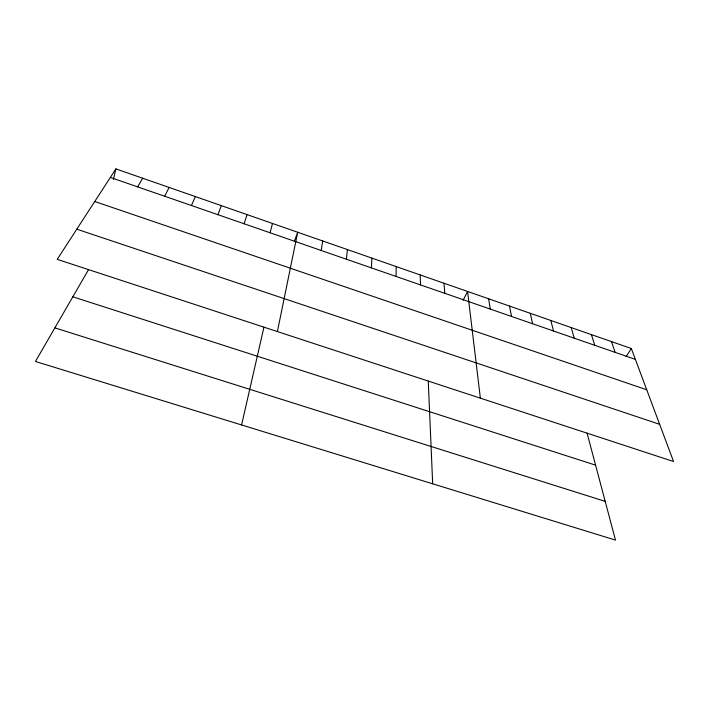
<?xml version="1.0" encoding="UTF-8"?>
<svg xmlns="http://www.w3.org/2000/svg" width="709" height="709" viewBox="0 0 709 709"><rect width="100%" height="100%" fill="white"/><g stroke="black" fill="none" stroke-linecap="round" stroke-linejoin="round"><path stroke-width="1.06" d="M396.083 276.439L396.163 266.566M371.374 267.878L371.897 258.111M346.417 259.228L347.401 249.577M321.221 250.499L322.675 240.954M277.396 331.573L297.7 232.26L294.439 241.033M241.592 424.957L263.952 327.115M113.387 179.421L115.895 168.893L631.329 348.527L673.55 461.532L57.234 259.352L115.895 168.893M270.076 232.774L272.486 223.468M244.126 223.778L247.033 214.597M217.911 214.694L221.314 205.637M191.43 205.513L195.356 196.588M164.683 196.242L169.132 187.442M463.154 300.199L467.577 291.461L480.365 398.157M137.661 186.884L142.651 178.216M88.572 269.588L35.45 361.475L615.492 540.107L587.07 433.119M626.074 356.645L631.329 348.527M54.877 327.877L605.202 501.369M72.832 296.805L595.578 465.157M76.802 229.184L659.654 424.337M94.749 201.498L646.741 389.773M110.365 177.418L635.379 359.374M611.45 341.596L615.164 352.364M591.403 334.613L594.78 345.301M571.197 327.567L574.228 338.175M550.813 320.468L553.499 330.997M530.27 313.307L532.592 323.747M509.549 306.084L511.508 316.444M488.652 298.808L490.247 309.071M444.002 283.245L444.791 293.322M428.263 381.025L432.676 483.804M420.189 274.941L420.552 284.921"/></g></svg>
